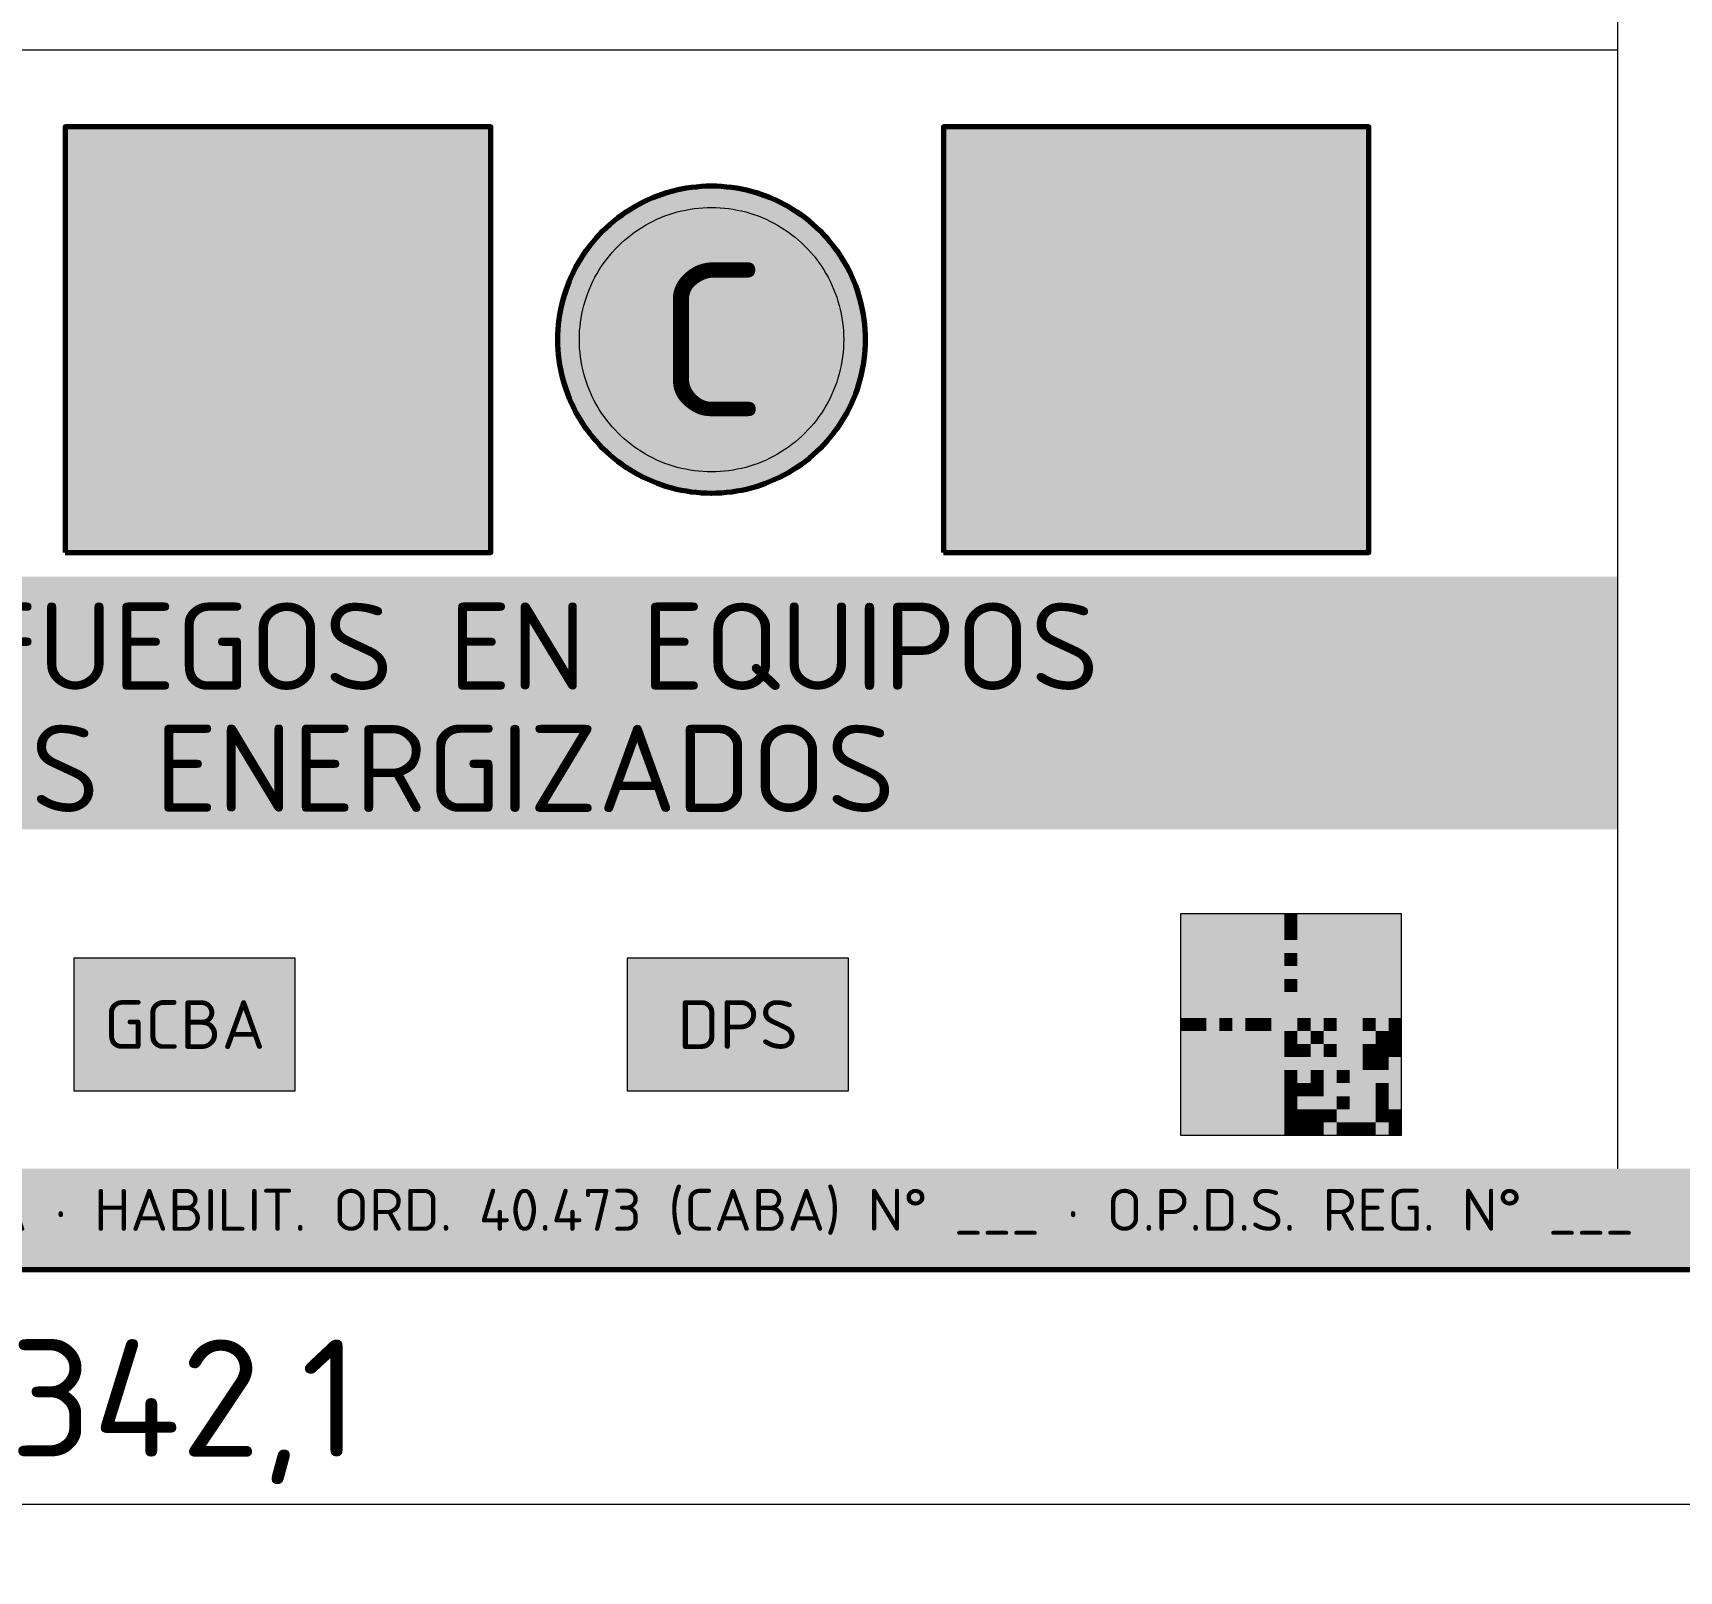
# Model space of a CAD drawing. Header units: millimetres. Extents: x 0 to 2208, y 0 to 420.
# Drawn here: x 1783.47 to 1832.59, y 233.59 to 279.47 of the extents above; entities that cross this region are included whole.
import ezdxf
from ezdxf.enums import TextEntityAlignment as Align

# ---------------------------------------------------------------- set-up
doc = ezdxf.new("R2010")
doc.units = ezdxf.units.MM
for name, color, linetype, lineweight in [('01-VISIBLE', 7, 'CONTINUOUS', 70), ('04-COTA', 3, 'CONTINUOUS', 18), ('08-FINA', 5, 'CONTINUOUS', 18), ('13-GRAFICA', 30, 'CONTINUOUS', 18)]:
    doc.layers.add(name, color=color, linetype=linetype, lineweight=lineweight)
doc.styles.add('ISO3098', font='isocpeur.ttf')
doc.dimstyles.new('FLAMA-IRAM', dxfattribs={"dimtxt": 3.5, "dimasz": 3.5, "dimexe": 2, "dimexo": 1.5, "dimgap": 1, "dimtad": 1, "dimdec": 1, "dimtxsty": 'ISO3098', "dimblk": 'IRAM_FLECHA', "dimblk1": 'IRAM_FLECHA', "dimblk2": 'IRAM_FLECHA', "dimcen": 2.5, "dimclrd": 256, "dimclre": 256, "dimclrt": 256, "dimazin": 3, "dimtfac": 1, "dimtmove": 0, "dimatfit": 3, "dimlwd": 18, "dimlwe": 18})

# ---------------------------------------------------------------- blocks, each defined once
blk = doc.blocks.new('IRAM_FLECHA')
blk.add_solid([(0, 0), (-1, 0.125), (-1, -0.125)])

msp = doc.modelspace()

# ---------------------------------------------------------------- hatches: boundary and pattern name
at = {"layer": '13-GRAFICA', "true_color": 0x005eaa}
h = msp.add_hatch(color=7, dxfattribs=at)
h.dxf.hatch_style = 1
h.paths.add_polyline_path([(1797.137, 263.971), (1797.137, 276.668), (1784.44, 276.668), (1784.44, 263.971)])
h = msp.add_hatch(color=7, dxfattribs=at)
h.dxf.hatch_style = 1
h.paths.add_polyline_path([(1823.338, 263.971), (1823.338, 276.668), (1810.641, 276.668), (1810.641, 263.971)])
at = {"layer": '13-GRAFICA', "true_color": 0xffffff}
h = msp.add_hatch(color=7, dxfattribs=at)
h.dxf.hatch_style = 1
h.paths.add_polyline_path([(1817.586, 269.371), (1817.567, 269.376), (1817.549, 269.382), (1817.531, 269.391), (1817.515, 269.401), (1817.5, 269.413), (1817.486, 269.427), (1817.473, 269.441), (1817.462, 269.457), (1817.453, 269.474), (1817.445, 269.492), (1816.937, 270.889), (1816.932, 270.907), (1816.928, 270.926), (1816.926, 270.946), (1816.926, 270.965), (1816.928, 270.984), (1816.932, 271.003), (1816.938, 271.021), (1816.946, 271.039), (1817.581, 272.309), (1817.59, 272.325), (1817.601, 272.34), (1817.613, 272.354), (1817.626, 272.367), (1817.641, 272.379), (1817.656, 272.389), (1817.673, 272.397), (1817.69, 272.404), (1817.708, 272.409), (1817.726, 272.413), (1817.745, 272.414), (1817.764, 272.414), (1817.782, 272.412), (1817.8, 272.408), (1817.818, 272.402), (1817.835, 272.395), (1817.851, 272.386), (1817.867, 272.375), (1817.881, 272.363), (1817.894, 272.35), (1817.905, 272.335), (1817.916, 272.32), (1818.124, 271.962), (1818.519, 273.54), (1818.524, 273.558), (1818.531, 273.575), (1818.54, 273.591), (1818.551, 273.607), (1818.563, 273.622), (1818.576, 273.635), (1818.59, 273.647), (1818.606, 273.657), (1818.623, 273.666), (1818.64, 273.673), (1818.658, 273.678), (1818.677, 273.682), (1818.695, 273.684), (1818.714, 273.684), (1818.733, 273.682), (1818.751, 273.678), (1818.769, 273.672), (1818.786, 273.665), (1818.803, 273.656), (1818.818, 273.645), (1818.833, 273.633), (1818.846, 273.62), (1818.858, 273.605), (1819.392, 272.865), (1819.72, 275.926), (1819.723, 275.945), (1819.728, 275.963), (1819.735, 275.981), (1819.743, 275.998), (1819.753, 276.014), (1819.765, 276.029), (1819.778, 276.043), (1819.792, 276.056), (1819.807, 276.067), (1819.824, 276.076), (1819.841, 276.084), (1819.859, 276.09), (1819.878, 276.094), (1819.897, 276.096), (1819.916, 276.096), (1819.935, 276.095), (1819.954, 276.091), (1819.972, 276.086), (1819.989, 276.079), (1820.006, 276.07), (1820.022, 276.059), (1820.037, 276.047), (1820.05, 276.034), (1820.062, 276.019), (1820.073, 276.004), (1820.082, 275.987), (1820.089, 275.969), (1820.095, 275.951), (1820.683, 273.544), (1821.016, 274.099), (1821.026, 274.115), (1821.038, 274.129), (1821.051, 274.142), (1821.066, 274.154), (1821.081, 274.165), (1821.098, 274.173), (1821.115, 274.181), (1821.133, 274.186), (1821.151, 274.19), (1821.17, 274.191), (1821.189, 274.191), (1821.207, 274.19), (1821.226, 274.186), (1821.243, 274.181), (1821.261, 274.173), (1821.277, 274.165), (1821.293, 274.154), (1821.307, 274.142), (1821.32, 274.129), (1821.332, 274.115), (1821.343, 274.099), (1821.351, 274.083), (1821.359, 274.065), (1821.364, 274.047), (1821.999, 271.508), (1822.002, 271.492), (1822.004, 271.475), (1822.005, 271.458), (1822.003, 271.441), (1822.001, 271.425), (1821.62, 269.52), (1821.615, 269.502), (1821.609, 269.484), (1821.601, 269.467), (1821.591, 269.451), (1821.58, 269.436), (1821.568, 269.423), (1821.554, 269.41), (1821.539, 269.399), (1821.523, 269.389), (1821.506, 269.381), (1821.488, 269.375), (1821.47, 269.371), (1821.452, 269.368), (1821.433, 269.367), (1817.624, 269.367), (1817.605, 269.368)])
h = msp.add_hatch(color=7, dxfattribs=at)
h.dxf.hatch_style = 1
h.paths.add_polyline_path([(1796.124, 265.378), (1795.819, 265.269), (1795.408, 265.172), (1794.908, 265.093), (1794.337, 265.035), (1793.718, 264.999), (1793.074, 264.986), (1792.43, 264.999), (1791.811, 265.035), (1791.24, 265.093), (1790.74, 265.172), (1790.329, 265.269), (1790.024, 265.378), (1789.836, 265.497), (1789.773, 265.621), (1789.836, 265.745), (1790.024, 265.864), (1790.306, 265.966), (1789.773, 267.431), (1789.773, 265.748), (1785.456, 265.748), (1785.456, 269.303), (1787.741, 271.335), (1789.773, 271.335), (1789.773, 268.174), (1790.503, 269.634), (1790.515, 269.656), (1790.529, 269.676), (1790.545, 269.694), (1790.562, 269.711), (1790.582, 269.727), (1790.602, 269.74), (1790.624, 269.751), (1790.647, 269.76), (1790.671, 269.767), (1790.695, 269.771), (1790.719, 269.773), (1790.744, 269.773), (1790.768, 269.77), (1790.792, 269.765), (1790.816, 269.757), (1790.838, 269.747), (1790.86, 269.736), (1790.88, 269.722), (1790.899, 269.706), (1790.916, 269.688), (1790.931, 269.669), (1790.945, 269.648), (1791.22, 269.176), (1791.741, 271.259), (1791.748, 271.282), (1791.757, 271.305), (1791.769, 271.327), (1791.783, 271.348), (1791.799, 271.367), (1791.816, 271.385), (1791.835, 271.4), (1791.856, 271.414), (1791.878, 271.426), (1791.901, 271.435), (1791.925, 271.442), (1791.949, 271.447), (1791.974, 271.449), (1791.999, 271.449), (1792.023, 271.446), (1792.048, 271.441), (1792.071, 271.434), (1792.094, 271.424), (1792.116, 271.412), (1792.136, 271.398), (1792.155, 271.382), (1792.173, 271.364), (1792.188, 271.345), (1792.894, 270.368), (1793.327, 274.409), (1793.331, 274.434), (1793.337, 274.458), (1793.346, 274.481), (1793.357, 274.504), (1793.37, 274.525), (1793.385, 274.545), (1793.402, 274.563), (1793.421, 274.58), (1793.442, 274.594), (1793.464, 274.607), (1793.487, 274.617), (1793.511, 274.625), (1793.535, 274.63), (1793.56, 274.633), (1793.585, 274.633), (1793.61, 274.631), (1793.635, 274.627), (1793.659, 274.62), (1793.682, 274.61), (1793.704, 274.599), (1793.725, 274.585), (1793.745, 274.569), (1793.762, 274.551), (1793.778, 274.532), (1793.792, 274.511), (1793.804, 274.489), (1793.814, 274.466), (1793.821, 274.442), (1794.597, 271.265), (1795.037, 271.998), (1795.051, 272.018), (1795.066, 272.037), (1795.084, 272.055), (1795.103, 272.07), (1795.123, 272.084), (1795.145, 272.095), (1795.168, 272.105), (1795.192, 272.112), (1795.216, 272.117), (1795.24, 272.119), (1795.265, 272.119), (1795.29, 272.117), (1795.314, 272.112), (1795.337, 272.105), (1795.36, 272.095), (1795.382, 272.084), (1795.402, 272.07), (1795.422, 272.054), (1795.439, 272.037), (1795.455, 272.018), (1795.468, 271.997), (1795.48, 271.976), (1795.489, 271.953), (1795.497, 271.929), (1796.335, 268.577), (1796.339, 268.555), (1796.341, 268.533), (1796.342, 268.511), (1796.341, 268.489), (1796.337, 268.467), (1795.837, 265.967), (1796.124, 265.864), (1796.312, 265.745), (1796.375, 265.621), (1796.312, 265.497)])
at = {"layer": '13-GRAFICA', "true_color": 0x005eaa}
h = msp.add_hatch(color=7, dxfattribs=at)
h.dxf.hatch_style = 1
h.paths.add_polyline_path([(1808.307, 270.319), (1808.304, 270.169), (1808.297, 270.019), (1808.285, 269.87), (1808.268, 269.721), (1808.246, 269.572), (1808.219, 269.425), (1808.187, 269.278), (1808.151, 269.132), (1808.109, 268.988), (1808.063, 268.845), (1808.013, 268.704), (1807.958, 268.565), (1807.898, 268.427), (1807.834, 268.291), (1807.765, 268.158), (1807.693, 268.027), (1807.615, 267.898), (1807.534, 267.772), (1807.449, 267.648), (1807.359, 267.528), (1807.266, 267.41), (1807.169, 267.296), (1807.068, 267.185), (1806.964, 267.077), (1806.856, 266.973), (1806.745, 266.872), (1806.631, 266.775), (1806.513, 266.682), (1806.392, 266.592), (1806.269, 266.507), (1806.143, 266.426), (1806.014, 266.348), (1805.883, 266.276), (1805.75, 266.207), (1805.614, 266.143), (1805.476, 266.083), (1805.337, 266.028), (1805.196, 265.977), (1805.053, 265.932), (1804.909, 265.89), (1804.763, 265.854), (1804.616, 265.822), (1804.469, 265.795), (1804.32, 265.773), (1804.171, 265.756), (1804.022, 265.744), (1803.872, 265.737), (1803.722, 265.734), (1803.572, 265.737), (1803.422, 265.744), (1803.272, 265.756), (1803.123, 265.773), (1802.975, 265.795), (1802.827, 265.822), (1802.681, 265.854), (1802.535, 265.89), (1802.391, 265.932), (1802.248, 265.977), (1802.107, 266.028), (1801.967, 266.083), (1801.83, 266.143), (1801.694, 266.207), (1801.56, 266.276), (1801.429, 266.348), (1801.301, 266.426), (1801.175, 266.507), (1801.051, 266.592), (1800.931, 266.682), (1800.813, 266.775), (1800.699, 266.872), (1800.588, 266.973), (1800.48, 267.077), (1800.375, 267.185), (1800.275, 267.296), (1800.178, 267.41), (1800.084, 267.528), (1799.995, 267.648), (1799.91, 267.772), (1799.828, 267.898), (1799.751, 268.027), (1799.678, 268.158), (1799.61, 268.291), (1799.546, 268.427), (1799.486, 268.565), (1799.431, 268.704), (1799.38, 268.845), (1799.334, 268.988), (1799.293, 269.132), (1799.257, 269.278), (1799.225, 269.425), (1799.198, 269.572), (1799.176, 269.721), (1799.159, 269.87), (1799.147, 270.019), (1799.139, 270.169), (1799.137, 270.319), (1799.139, 270.469), (1799.147, 270.619), (1799.159, 270.769), (1799.176, 270.918), (1799.198, 271.066), (1799.225, 271.214), (1799.257, 271.36), (1799.293, 271.506), (1799.334, 271.65), (1799.38, 271.793), (1799.431, 271.934), (1799.486, 272.074), (1799.546, 272.211), (1799.61, 272.347), (1799.678, 272.48), (1799.751, 272.612), (1799.828, 272.74), (1799.91, 272.866), (1799.995, 272.99), (1800.084, 273.11), (1800.178, 273.228), (1800.275, 273.342), (1800.375, 273.453), (1800.48, 273.561), (1800.588, 273.666), (1800.699, 273.766), (1800.813, 273.863), (1800.931, 273.957), (1801.051, 274.046), (1801.175, 274.131), (1801.301, 274.213), (1801.429, 274.29), (1801.56, 274.363), (1801.694, 274.431), (1801.83, 274.495), (1801.967, 274.555), (1802.107, 274.61), (1802.248, 274.661), (1802.391, 274.707), (1802.535, 274.748), (1802.681, 274.784), (1802.827, 274.816), (1802.975, 274.843), (1803.123, 274.865), (1803.272, 274.882), (1803.422, 274.894), (1803.572, 274.902), (1803.722, 274.904), (1803.872, 274.902), (1804.022, 274.894), (1804.171, 274.882), (1804.32, 274.865), (1804.469, 274.843), (1804.616, 274.816), (1804.763, 274.784), (1804.909, 274.748), (1805.053, 274.707), (1805.196, 274.661), (1805.337, 274.61), (1805.476, 274.555), (1805.614, 274.495), (1805.75, 274.431), (1805.883, 274.363), (1806.014, 274.29), (1806.143, 274.213), (1806.269, 274.131), (1806.392, 274.046), (1806.513, 273.957), (1806.631, 273.863), (1806.745, 273.766), (1806.856, 273.666), (1806.964, 273.561), (1807.068, 273.453), (1807.169, 273.342), (1807.266, 273.228), (1807.359, 273.11), (1807.449, 272.99), (1807.534, 272.866), (1807.615, 272.74), (1807.693, 272.612), (1807.765, 272.48), (1807.834, 272.347), (1807.898, 272.211), (1807.958, 272.074), (1808.013, 271.934), (1808.063, 271.793), (1808.109, 271.65), (1808.151, 271.506), (1808.187, 271.36), (1808.219, 271.214), (1808.246, 271.066), (1808.268, 270.918), (1808.285, 270.769), (1808.297, 270.619), (1808.304, 270.469)])
at = {"layer": '13-GRAFICA', "true_color": 0xffffff}
h = msp.add_hatch(color=7, dxfattribs=at)
h.dxf.hatch_style = 1
h.paths.add_polyline_path([(1784.382, 271.692), (1785.214, 272.275), (1786.525, 270.402), (1785.693, 269.82)])
h = msp.add_hatch(color=7, dxfattribs=at)
h.dxf.hatch_style = 1
h.paths.add_polyline_path([(1811.403, 265.748), (1811.403, 271.081), (1812.799, 271.081), (1812.799, 269.557), (1812.799, 267.78), (1812.799, 265.748)])
h = msp.add_hatch(color=7, dxfattribs=at)
h.dxf.hatch_style = 1
h.paths.add_polyline_path([(1813.307, 271.081), (1813.307, 269.557), (1812.799, 269.557), (1812.799, 271.081)])
h = msp.add_hatch(color=7, dxfattribs=at)
h.dxf.hatch_style = 1
h.paths.add_polyline_path([(1813.307, 265.748), (1813.307, 267.78), (1813.307, 269.557), (1813.307, 271.081), (1814.323, 271.081), (1814.323, 269.557), (1814.323, 267.78), (1814.323, 265.748)])
h = msp.add_hatch(color=7, dxfattribs=at)
h.dxf.hatch_style = 1
h.paths.add_polyline_path([(1814.831, 271.081), (1814.831, 269.557), (1814.323, 269.557), (1814.323, 271.081)])
h = msp.add_hatch(color=7, dxfattribs=at)
h.dxf.hatch_style = 1
h.paths.add_polyline_path([(1816.227, 265.748), (1814.831, 265.748), (1814.831, 267.78), (1814.831, 269.557), (1814.831, 271.081), (1816.227, 271.081)])
h = msp.add_hatch(color=7, dxfattribs=at)
h.dxf.hatch_style = 1
h.paths.add_polyline_path([(1822.118, 264.982), (1822.142, 264.976), (1822.165, 264.967), (1822.188, 264.956), (1822.209, 264.944), (1822.229, 264.929), (1822.248, 264.912), (1822.264, 264.894), (1822.279, 264.874), (1822.292, 264.852), (1822.303, 264.83), (1822.311, 264.806), (1822.317, 264.782), (1822.321, 264.757), (1822.322, 264.733), (1822.321, 264.708), (1822.317, 264.683), (1822.311, 264.659), (1822.303, 264.635), (1822.292, 264.613), (1822.279, 264.591), (1822.264, 264.571), (1822.248, 264.553), (1822.229, 264.536), (1822.209, 264.521), (1822.188, 264.509), (1822.165, 264.498), (1822.142, 264.49), (1822.118, 264.483), (1822.093, 264.48), (1822.068, 264.479), (1819.275, 264.479), (1819.25, 264.48), (1819.225, 264.483), (1819.201, 264.49), (1819.178, 264.498), (1819.155, 264.509), (1819.134, 264.521), (1819.114, 264.536), (1819.095, 264.553), (1819.078, 264.571), (1819.064, 264.591), (1819.051, 264.613), (1819.04, 264.635), (1819.032, 264.659), (1819.026, 264.683), (1819.022, 264.708), (1819.021, 264.733), (1819.021, 265.748), (1817.751, 265.748), (1817.751, 268.034), (1818.259, 268.034), (1818.259, 269.303), (1818.64, 269.303), (1818.64, 268.034), (1819.91, 268.034), (1819.91, 269.303), (1820.29, 269.303), (1820.29, 268.034), (1820.798, 268.034), (1820.798, 265.748), (1819.529, 265.748), (1819.529, 264.986), (1822.068, 264.986), (1822.093, 264.985)])
h = msp.add_hatch(color=7, dxfattribs=at)
h.dxf.hatch_style = 1
h.paths.add_polyline_path([(1812.799, 265.748), (1812.799, 267.78), (1813.307, 267.78), (1813.307, 265.748)])
h = msp.add_hatch(color=7, dxfattribs=at)
h.dxf.hatch_style = 1
h.paths.add_polyline_path([(1814.323, 265.748), (1814.323, 267.78), (1814.831, 267.78), (1814.831, 265.748)])
at = {"layer": '13-GRAFICA', "true_color": 0x005eaa}
h = msp.add_hatch(color=7, dxfattribs=at)
h.dxf.hatch_style = 1
h.paths.add_polyline_path([(1830.765, 255.711), (1830.765, 263.251), (1745.235, 263.251), (1745.235, 255.711)])
at = {"layer": '13-GRAFICA', "true_color": 0xffffff}
h = msp.add_hatch(color=7, dxfattribs=at)
h.dxf.hatch_style = 1
h.paths.add_polyline_path([(1824.313, 246.588), (1824.313, 253.191), (1817.711, 253.191), (1817.711, 246.588)])
at = {"layer": '13-GRAFICA', "true_color": 0x191919}
h = msp.add_hatch(color=7, dxfattribs=at)
h.dxf.hatch_style = 1
h.paths.add_polyline_path([(1817.711, 253.191), (1818.099, 253.191), (1818.099, 252.802), (1818.099, 250.86), (1818.099, 250.472), (1817.711, 250.472)])
h = msp.add_hatch(color=7, dxfattribs=at)
h.dxf.hatch_style = 1
h.paths.add_polyline_path([(1820.041, 253.191), (1820.041, 252.802), (1818.099, 252.802), (1818.099, 253.191)])
h = msp.add_hatch(color=7, dxfattribs=at)
h.dxf.hatch_style = 1
h.paths.add_polyline_path([(1820.429, 253.191), (1820.429, 250.472), (1820.041, 250.472), (1820.041, 250.86), (1820.041, 252.802), (1820.041, 253.191)])
h = msp.add_hatch(color=7, dxfattribs=at)
h.dxf.hatch_style = 1
h.paths.add_polyline_path([(1821.206, 252.802), (1821.206, 253.191), (1820.818, 253.191), (1820.818, 252.802)])
h = msp.add_hatch(color=7, dxfattribs=at)
h.dxf.hatch_style = 1
h.paths.add_polyline_path([(1821.595, 253.191), (1821.983, 253.191), (1821.983, 252.802), (1821.983, 250.86), (1821.983, 250.472), (1821.595, 250.472)])
h = msp.add_hatch(color=7, dxfattribs=at)
h.dxf.hatch_style = 1
h.paths.add_polyline_path([(1823.925, 253.191), (1823.925, 252.802), (1821.983, 252.802), (1821.983, 253.191)])
h = msp.add_hatch(color=7, dxfattribs=at)
h.dxf.hatch_style = 1
h.paths.add_polyline_path([(1824.313, 253.191), (1824.313, 250.472), (1823.925, 250.472), (1823.925, 250.86), (1823.925, 252.802), (1823.925, 253.191)])
h = msp.add_hatch(color=7, dxfattribs=at)
h.dxf.hatch_style = 1
h.paths.add_polyline_path([(1821.206, 252.414), (1821.206, 252.802), (1820.818, 252.802), (1820.818, 252.414)])
h = msp.add_hatch(color=7, dxfattribs=at)
h.dxf.hatch_style = 1
h.paths.add_polyline_path([(1819.653, 251.249), (1818.488, 251.249), (1818.488, 252.414), (1819.653, 252.414)])
h = msp.add_hatch(color=7, dxfattribs=at)
h.dxf.hatch_style = 1
h.paths.add_polyline_path([(1821.206, 251.637), (1821.206, 252.026), (1820.818, 252.026), (1820.818, 251.637)])
h = msp.add_hatch(color=7, dxfattribs=at)
h.dxf.hatch_style = 1
h.paths.add_polyline_path([(1823.536, 251.249), (1822.371, 251.249), (1822.371, 252.414), (1823.536, 252.414)])
at = {"layer": '13-GRAFICA', "true_color": 0xffd200}
h = msp.add_hatch(color=7, dxfattribs=at)
h.dxf.hatch_style = 1
h.paths.add_polyline_path([(1791.301, 247.909), (1791.301, 251.87), (1784.699, 251.87), (1784.699, 247.909)])
at = {"layer": '13-GRAFICA', "true_color": 0x00468c}
h = msp.add_hatch(color=7, dxfattribs=at)
h.dxf.hatch_style = 1
h.paths.add_polyline_path([(1807.807, 247.909), (1807.807, 251.87), (1801.205, 251.87), (1801.205, 247.909)])
at = {"layer": '13-GRAFICA', "true_color": 0x191919}
h = msp.add_hatch(color=7, dxfattribs=at)
h.dxf.hatch_style = 1
h.paths.add_polyline_path([(1821.206, 250.86), (1821.206, 251.249), (1820.818, 251.249), (1820.818, 250.86)])
h = msp.add_hatch(color=7, dxfattribs=at)
h.dxf.hatch_style = 1
h.paths.add_polyline_path([(1818.099, 250.472), (1818.099, 250.86), (1820.041, 250.86), (1820.041, 250.472)])
h = msp.add_hatch(color=7, dxfattribs=at)
h.dxf.hatch_style = 1
h.paths.add_polyline_path([(1821.983, 250.472), (1821.983, 250.86), (1823.925, 250.86), (1823.925, 250.472)])
h = msp.add_hatch(color=7, dxfattribs=at)
h.dxf.hatch_style = 1
h.paths.add_polyline_path([(1818.099, 249.695), (1818.099, 250.084), (1817.711, 250.084), (1817.711, 249.695)])
h = msp.add_hatch(color=7, dxfattribs=at)
h.dxf.hatch_style = 1
h.paths.add_polyline_path([(1818.488, 249.695), (1818.488, 250.084), (1818.099, 250.084), (1818.099, 249.695)])
h = msp.add_hatch(color=7, dxfattribs=at)
h.dxf.hatch_style = 1
h.paths.add_polyline_path([(1819.264, 249.695), (1819.264, 250.084), (1818.876, 250.084), (1818.876, 249.695)])
h = msp.add_hatch(color=7, dxfattribs=at)
h.dxf.hatch_style = 1
h.paths.add_polyline_path([(1820.041, 249.695), (1820.041, 250.084), (1819.653, 250.084), (1819.653, 249.695)])
h = msp.add_hatch(color=7, dxfattribs=at)
h.dxf.hatch_style = 1
h.paths.add_polyline_path([(1820.429, 249.695), (1820.429, 250.084), (1820.041, 250.084), (1820.041, 249.695)])
h = msp.add_hatch(color=7, dxfattribs=at)
h.dxf.hatch_style = 1
h.paths.add_polyline_path([(1821.595, 249.695), (1821.595, 250.084), (1821.206, 250.084), (1821.206, 249.695)])
h = msp.add_hatch(color=7, dxfattribs=at)
h.dxf.hatch_style = 1
h.paths.add_polyline_path([(1822.371, 249.695), (1822.371, 250.084), (1821.983, 250.084), (1821.983, 249.695)])
h = msp.add_hatch(color=7, dxfattribs=at)
h.dxf.hatch_style = 1
h.paths.add_polyline_path([(1823.536, 249.695), (1823.536, 250.084), (1823.148, 250.084), (1823.148, 249.695)])
h = msp.add_hatch(color=7, dxfattribs=at)
h.dxf.hatch_style = 1
h.paths.add_polyline_path([(1824.313, 249.695), (1824.313, 250.084), (1823.925, 250.084), (1823.925, 249.695)])
h = msp.add_hatch(color=7, dxfattribs=at)
h.dxf.hatch_style = 1
h.paths.add_polyline_path([(1821.206, 249.307), (1821.206, 249.695), (1820.818, 249.695), (1820.818, 249.307)])
h = msp.add_hatch(color=7, dxfattribs=at)
h.dxf.hatch_style = 1
h.paths.add_polyline_path([(1821.983, 249.307), (1821.983, 249.695), (1821.595, 249.695), (1821.595, 249.307)])
h = msp.add_hatch(color=7, dxfattribs=at)
h.dxf.hatch_style = 1
h.paths.add_polyline_path([(1823.925, 249.307), (1823.925, 249.695), (1823.536, 249.695), (1823.536, 249.307)])
h = msp.add_hatch(color=7, dxfattribs=at)
h.dxf.hatch_style = 1
h.paths.add_polyline_path([(1824.313, 249.307), (1824.313, 249.695), (1823.925, 249.695), (1823.925, 249.307)])
h = msp.add_hatch(color=7, dxfattribs=at)
h.dxf.hatch_style = 1
h.paths.add_polyline_path([(1817.711, 249.307), (1818.099, 249.307), (1818.099, 248.919), (1818.099, 246.977), (1818.099, 246.588), (1817.711, 246.588)])
h = msp.add_hatch(color=7, dxfattribs=at)
h.dxf.hatch_style = 1
h.paths.add_polyline_path([(1820.041, 249.307), (1820.041, 248.919), (1818.099, 248.919), (1818.099, 249.307)])
h = msp.add_hatch(color=7, dxfattribs=at)
h.dxf.hatch_style = 1
h.paths.add_polyline_path([(1820.429, 249.307), (1820.429, 246.588), (1820.041, 246.588), (1820.041, 246.977), (1820.041, 248.919), (1820.041, 249.307)])
h = msp.add_hatch(color=7, dxfattribs=at)
h.dxf.hatch_style = 1
h.paths.add_polyline_path([(1821.206, 248.919), (1821.206, 249.307), (1820.818, 249.307), (1820.818, 248.919)])
h = msp.add_hatch(color=7, dxfattribs=at)
h.dxf.hatch_style = 1
h.paths.add_polyline_path([(1821.595, 248.919), (1821.595, 249.307), (1821.206, 249.307), (1821.206, 248.919)])
h = msp.add_hatch(color=7, dxfattribs=at)
h.dxf.hatch_style = 1
h.paths.add_polyline_path([(1822.371, 248.919), (1822.371, 249.307), (1821.983, 249.307), (1821.983, 248.919)])
h = msp.add_hatch(color=7, dxfattribs=at)
h.dxf.hatch_style = 1
h.paths.add_polyline_path([(1823.536, 248.919), (1823.536, 249.307), (1823.148, 249.307), (1823.148, 248.919)])
h = msp.add_hatch(color=7, dxfattribs=at)
h.dxf.hatch_style = 1
h.paths.add_polyline_path([(1823.925, 248.919), (1823.925, 249.307), (1823.536, 249.307), (1823.536, 248.919)])
h = msp.add_hatch(color=7, dxfattribs=at)
h.dxf.hatch_style = 1
h.paths.add_polyline_path([(1824.313, 248.919), (1824.313, 249.307), (1823.925, 249.307), (1823.925, 248.919)])
h = msp.add_hatch(color=7, dxfattribs=at)
h.dxf.hatch_style = 1
h.paths.add_polyline_path([(1823.536, 248.53), (1823.536, 248.919), (1823.148, 248.919), (1823.148, 248.53)])
h = msp.add_hatch(color=7, dxfattribs=at)
h.dxf.hatch_style = 1
h.paths.add_polyline_path([(1823.925, 248.53), (1823.925, 248.919), (1823.536, 248.919), (1823.536, 248.53)])
h = msp.add_hatch(color=7, dxfattribs=at)
h.dxf.hatch_style = 1
h.paths.add_polyline_path([(1819.653, 247.365), (1818.488, 247.365), (1818.488, 248.53), (1819.653, 248.53)])
h = msp.add_hatch(color=7, dxfattribs=at)
h.dxf.hatch_style = 1
h.paths.add_polyline_path([(1821.206, 248.142), (1821.206, 248.53), (1820.818, 248.53), (1820.818, 248.142)])
h = msp.add_hatch(color=7, dxfattribs=at)
h.dxf.hatch_style = 1
h.paths.add_polyline_path([(1821.206, 247.753), (1821.206, 248.142), (1820.818, 248.142), (1820.818, 247.753)])
h = msp.add_hatch(color=7, dxfattribs=at)
h.dxf.hatch_style = 1
h.paths.add_polyline_path([(1821.595, 247.753), (1821.595, 248.142), (1821.206, 248.142), (1821.206, 247.753)])
h = msp.add_hatch(color=7, dxfattribs=at)
h.dxf.hatch_style = 1
h.paths.add_polyline_path([(1821.983, 248.142), (1821.983, 248.53), (1821.595, 248.53), (1821.595, 248.142)])
h = msp.add_hatch(color=7, dxfattribs=at)
h.dxf.hatch_style = 1
h.paths.add_polyline_path([(1821.983, 247.753), (1821.983, 248.142), (1821.595, 248.142), (1821.595, 247.753)])
h = msp.add_hatch(color=7, dxfattribs=at)
h.dxf.hatch_style = 1
h.paths.add_polyline_path([(1822.76, 248.142), (1822.76, 248.53), (1822.371, 248.53), (1822.371, 248.142)])
h = msp.add_hatch(color=7, dxfattribs=at)
h.dxf.hatch_style = 1
h.paths.add_polyline_path([(1823.925, 247.753), (1823.925, 248.142), (1823.536, 248.142), (1823.536, 247.753)])
h = msp.add_hatch(color=7, dxfattribs=at)
h.dxf.hatch_style = 1
h.paths.add_polyline_path([(1821.206, 247.365), (1821.206, 247.753), (1820.818, 247.753), (1820.818, 247.365)])
h = msp.add_hatch(color=7, dxfattribs=at)
h.dxf.hatch_style = 1
h.paths.add_polyline_path([(1822.76, 247.365), (1822.76, 247.753), (1822.371, 247.753), (1822.371, 247.365)])
h = msp.add_hatch(color=7, dxfattribs=at)
h.dxf.hatch_style = 1
h.paths.add_polyline_path([(1823.925, 247.365), (1823.925, 247.753), (1823.536, 247.753), (1823.536, 247.365)])
h = msp.add_hatch(color=7, dxfattribs=at)
h.dxf.hatch_style = 1
h.paths.add_polyline_path([(1821.206, 246.977), (1821.206, 247.365), (1820.818, 247.365), (1820.818, 246.977)])
h = msp.add_hatch(color=7, dxfattribs=at)
h.dxf.hatch_style = 1
h.paths.add_polyline_path([(1821.595, 246.977), (1821.595, 247.365), (1821.206, 247.365), (1821.206, 246.977)])
h = msp.add_hatch(color=7, dxfattribs=at)
h.dxf.hatch_style = 1
h.paths.add_polyline_path([(1821.983, 246.977), (1821.983, 247.365), (1821.595, 247.365), (1821.595, 246.977)])
h = msp.add_hatch(color=7, dxfattribs=at)
h.dxf.hatch_style = 1
h.paths.add_polyline_path([(1822.371, 246.977), (1822.371, 247.365), (1821.983, 247.365), (1821.983, 246.977)])
h = msp.add_hatch(color=7, dxfattribs=at)
h.dxf.hatch_style = 1
h.paths.add_polyline_path([(1823.925, 246.977), (1823.925, 247.365), (1823.536, 247.365), (1823.536, 246.977)])
h = msp.add_hatch(color=7, dxfattribs=at)
h.dxf.hatch_style = 1
h.paths.add_polyline_path([(1824.313, 246.977), (1824.313, 247.365), (1823.925, 247.365), (1823.925, 246.977)])
h = msp.add_hatch(color=7, dxfattribs=at)
h.dxf.hatch_style = 1
h.paths.add_polyline_path([(1818.099, 246.588), (1818.099, 246.977), (1820.041, 246.977), (1820.041, 246.588)])
h = msp.add_hatch(color=7, dxfattribs=at)
h.dxf.hatch_style = 1
h.paths.add_polyline_path([(1821.206, 246.588), (1821.206, 246.977), (1820.818, 246.977), (1820.818, 246.588)])
h = msp.add_hatch(color=7, dxfattribs=at)
h.dxf.hatch_style = 1
h.paths.add_polyline_path([(1821.595, 246.588), (1821.595, 246.977), (1821.206, 246.977), (1821.206, 246.588)])
h = msp.add_hatch(color=7, dxfattribs=at)
h.dxf.hatch_style = 1
h.paths.add_polyline_path([(1821.983, 246.588), (1821.983, 246.977), (1821.595, 246.977), (1821.595, 246.588)])
h = msp.add_hatch(color=7, dxfattribs=at)
h.dxf.hatch_style = 1
h.paths.add_polyline_path([(1822.76, 246.588), (1822.76, 246.977), (1822.371, 246.977), (1822.371, 246.588)])
h = msp.add_hatch(color=7, dxfattribs=at)
h.dxf.hatch_style = 1
h.paths.add_polyline_path([(1823.148, 246.588), (1823.148, 246.977), (1822.76, 246.977), (1822.76, 246.588)])
h = msp.add_hatch(color=7, dxfattribs=at)
h.dxf.hatch_style = 1
h.paths.add_polyline_path([(1823.536, 246.588), (1823.536, 246.977), (1823.148, 246.977), (1823.148, 246.588)])
h = msp.add_hatch(color=7, dxfattribs=at)
h.dxf.hatch_style = 1
h.paths.add_polyline_path([(1824.313, 246.588), (1824.313, 246.977), (1823.925, 246.977), (1823.925, 246.588)])
at = {"layer": '13-GRAFICA', "true_color": 0xc81e2d}
h = msp.add_hatch(color=7, dxfattribs=at)
h.dxf.hatch_style = 1
h.paths.add_polyline_path([(1873.53, 242.588), (1873.53, 245.588), (1702.47, 245.588), (1702.47, 242.588)])

# ---------------------------------------------------------------- linework, layer by layer
at = {"layer": '01-VISIBLE'}
for points in [[(1702.47, 242.588), (1873.53, 242.588), (1873.53, 354.412), (1702.47, 354.412)], [(1784.44, 263.971), (1797.137, 263.971), (1797.137, 276.668), (1784.44, 276.668)], [(1810.641, 263.971), (1823.338, 263.971), (1823.338, 276.668), (1810.641, 276.668)], [(1808.307, 270.319), (1808.304, 270.169), (1808.297, 270.019), (1808.285, 269.87), (1808.268, 269.721), (1808.246, 269.572), (1808.219, 269.425), (1808.187, 269.278), (1808.151, 269.132), (1808.109, 268.988), (1808.063, 268.845), (1808.013, 268.704), (1807.958, 268.565), (1807.898, 268.427), (1807.834, 268.291), (1807.765, 268.158), (1807.693, 268.027), (1807.615, 267.898), (1807.534, 267.772), (1807.449, 267.648), (1807.359, 267.528), (1807.266, 267.41), (1807.169, 267.296), (1807.068, 267.185), (1806.964, 267.077), (1806.856, 266.973), (1806.745, 266.872), (1806.631, 266.775), (1806.513, 266.682), (1806.392, 266.592), (1806.269, 266.507), (1806.143, 266.426), (1806.014, 266.348), (1805.883, 266.276), (1805.75, 266.207), (1805.614, 266.143), (1805.476, 266.083), (1805.337, 266.028), (1805.196, 265.977), (1805.053, 265.932), (1804.909, 265.89), (1804.763, 265.854), (1804.616, 265.822), (1804.469, 265.795), (1804.32, 265.773), (1804.171, 265.756), (1804.022, 265.744), (1803.872, 265.737), (1803.722, 265.734), (1803.572, 265.737), (1803.422, 265.744), (1803.272, 265.756), (1803.123, 265.773), (1802.975, 265.795), (1802.827, 265.822), (1802.681, 265.854), (1802.535, 265.89), (1802.391, 265.932), (1802.248, 265.977), (1802.107, 266.028), (1801.967, 266.083), (1801.83, 266.143), (1801.694, 266.207), (1801.56, 266.276), (1801.429, 266.348), (1801.301, 266.426), (1801.175, 266.507), (1801.051, 266.592), (1800.931, 266.682), (1800.813, 266.775), (1800.699, 266.872), (1800.588, 266.973), (1800.48, 267.077), (1800.375, 267.185), (1800.275, 267.296), (1800.178, 267.41), (1800.084, 267.528), (1799.995, 267.648), (1799.91, 267.772), (1799.828, 267.898), (1799.751, 268.027), (1799.678, 268.158), (1799.61, 268.291), (1799.546, 268.427), (1799.486, 268.565), (1799.431, 268.704), (1799.38, 268.845), (1799.334, 268.988), (1799.293, 269.132), (1799.257, 269.278), (1799.225, 269.425), (1799.198, 269.572), (1799.176, 269.721), (1799.159, 269.87), (1799.147, 270.019), (1799.139, 270.169), (1799.137, 270.319), (1799.139, 270.469), (1799.147, 270.619), (1799.159, 270.769), (1799.176, 270.918), (1799.198, 271.066), (1799.225, 271.214), (1799.257, 271.36), (1799.293, 271.506), (1799.334, 271.65), (1799.38, 271.793), (1799.431, 271.934), (1799.486, 272.074), (1799.546, 272.211), (1799.61, 272.347), (1799.678, 272.48), (1799.751, 272.612), (1799.828, 272.74), (1799.91, 272.866), (1799.995, 272.99), (1800.084, 273.11), (1800.178, 273.228), (1800.275, 273.342), (1800.375, 273.453), (1800.48, 273.561), (1800.588, 273.666), (1800.699, 273.766), (1800.813, 273.863), (1800.931, 273.957), (1801.051, 274.046), (1801.175, 274.131), (1801.301, 274.213), (1801.429, 274.29), (1801.56, 274.363), (1801.694, 274.431), (1801.83, 274.495), (1801.967, 274.555), (1802.107, 274.61), (1802.248, 274.661), (1802.391, 274.707), (1802.535, 274.748), (1802.681, 274.784), (1802.827, 274.816), (1802.975, 274.843), (1803.123, 274.865), (1803.272, 274.882), (1803.422, 274.894), (1803.572, 274.902), (1803.722, 274.904), (1803.872, 274.902), (1804.022, 274.894), (1804.171, 274.882), (1804.32, 274.865), (1804.469, 274.843), (1804.616, 274.816), (1804.763, 274.784), (1804.909, 274.748), (1805.053, 274.707), (1805.196, 274.661), (1805.337, 274.61), (1805.476, 274.555), (1805.614, 274.495), (1805.75, 274.431), (1805.883, 274.363), (1806.014, 274.29), (1806.143, 274.213), (1806.269, 274.131), (1806.392, 274.046), (1806.513, 273.957), (1806.631, 273.863), (1806.745, 273.766), (1806.856, 273.666), (1806.964, 273.561), (1807.068, 273.453), (1807.169, 273.342), (1807.266, 273.228), (1807.359, 273.11), (1807.449, 272.99), (1807.534, 272.866), (1807.615, 272.74), (1807.693, 272.612), (1807.765, 272.48), (1807.834, 272.347), (1807.898, 272.211), (1807.958, 272.074), (1808.013, 271.934), (1808.063, 271.793), (1808.109, 271.65), (1808.151, 271.506), (1808.187, 271.36), (1808.219, 271.214), (1808.246, 271.066), (1808.268, 270.918), (1808.285, 270.769), (1808.297, 270.619), (1808.304, 270.469)]]:
    msp.add_lwpolyline(points, close=True, dxfattribs=at)
at = {"layer": '08-FINA'}
for p, q in [((1830.765, 245.588), (1830.765, 354.412)), ((1745.235, 278.968), (1830.765, 278.968))]:
    msp.add_line(p, q, dxfattribs=at)
for points in [[(1817.711, 246.588), (1824.313, 246.588), (1824.313, 253.191), (1817.711, 253.191)], [(1791.301, 247.909), (1791.301, 251.87), (1784.699, 251.87), (1784.699, 247.909)], [(1807.807, 247.909), (1807.807, 251.87), (1801.205, 251.87), (1801.205, 247.909)]]:
    msp.add_lwpolyline(points, close=True, dxfattribs=at)
at = {"layer": '13-GRAFICA', "true_color": 0xffffff}
msp.add_lwpolyline([(1807.665, 270.319), (1807.663, 270.19), (1807.656, 270.061), (1807.646, 269.933), (1807.631, 269.804), (1807.612, 269.677), (1807.589, 269.55), (1807.562, 269.424), (1807.531, 269.299), (1807.495, 269.175), (1807.456, 269.052), (1807.412, 268.93), (1807.365, 268.81), (1807.313, 268.692), (1807.258, 268.575), (1807.199, 268.46), (1807.137, 268.348), (1807.07, 268.237), (1807, 268.128), (1806.927, 268.022), (1806.85, 267.919), (1806.77, 267.818), (1806.686, 267.719), (1806.6, 267.624), (1806.51, 267.531), (1806.417, 267.441), (1806.322, 267.355), (1806.223, 267.271), (1806.122, 267.191), (1806.019, 267.114), (1805.912, 267.041), (1805.804, 266.971), (1805.693, 266.904), (1805.581, 266.842), (1805.466, 266.783), (1805.349, 266.728), (1805.231, 266.676), (1805.111, 266.629), (1804.989, 266.585), (1804.866, 266.546), (1804.742, 266.51), (1804.617, 266.479), (1804.491, 266.452), (1804.364, 266.429), (1804.237, 266.41), (1804.108, 266.395), (1803.98, 266.384), (1803.851, 266.378), (1803.722, 266.376), (1803.593, 266.378), (1803.464, 266.384), (1803.335, 266.395), (1803.207, 266.41), (1803.08, 266.429), (1802.953, 266.452), (1802.826, 266.479), (1802.701, 266.51), (1802.577, 266.546), (1802.454, 266.585), (1802.333, 266.629), (1802.213, 266.676), (1802.094, 266.728), (1801.978, 266.783), (1801.863, 266.842), (1801.75, 266.904), (1801.64, 266.971), (1801.531, 267.041), (1801.425, 267.114), (1801.321, 267.191), (1801.22, 267.271), (1801.122, 267.355), (1801.026, 267.441), (1800.934, 267.531), (1800.844, 267.624), (1800.757, 267.719), (1800.674, 267.818), (1800.594, 267.919), (1800.517, 268.022), (1800.443, 268.128), (1800.373, 268.237), (1800.307, 268.348), (1800.244, 268.46), (1800.185, 268.575), (1800.13, 268.692), (1800.079, 268.81), (1800.031, 268.93), (1799.988, 269.052), (1799.949, 269.175), (1799.913, 269.299), (1799.882, 269.424), (1799.855, 269.55), (1799.831, 269.677), (1799.812, 269.804), (1799.798, 269.933), (1799.787, 270.061), (1799.781, 270.19), (1799.779, 270.319), (1799.781, 270.448), (1799.787, 270.577), (1799.798, 270.706), (1799.812, 270.834), (1799.831, 270.961), (1799.855, 271.088), (1799.882, 271.215), (1799.913, 271.34), (1799.949, 271.464), (1799.988, 271.587), (1800.031, 271.708), (1800.079, 271.828), (1800.13, 271.946), (1800.185, 272.063), (1800.244, 272.178), (1800.307, 272.291), (1800.373, 272.401), (1800.443, 272.51), (1800.517, 272.616), (1800.594, 272.72), (1800.674, 272.821), (1800.757, 272.919), (1800.844, 273.015), (1800.934, 273.107), (1801.026, 273.197), (1801.122, 273.284), (1801.22, 273.367), (1801.321, 273.447), (1801.425, 273.524), (1801.531, 273.598), (1801.64, 273.668), (1801.75, 273.734), (1801.863, 273.797), (1801.978, 273.856), (1802.094, 273.911), (1802.213, 273.962), (1802.333, 274.01), (1802.454, 274.053), (1802.577, 274.092), (1802.701, 274.128), (1802.826, 274.159), (1802.953, 274.186), (1803.08, 274.21), (1803.207, 274.229), (1803.335, 274.243), (1803.464, 274.254), (1803.593, 274.26), (1803.722, 274.262), (1803.851, 274.26), (1803.98, 274.254), (1804.108, 274.243), (1804.237, 274.229), (1804.364, 274.21), (1804.491, 274.186), (1804.617, 274.159), (1804.742, 274.128), (1804.866, 274.092), (1804.989, 274.053), (1805.111, 274.01), (1805.231, 273.962), (1805.349, 273.911), (1805.466, 273.856), (1805.581, 273.797), (1805.693, 273.734), (1805.804, 273.668), (1805.912, 273.598), (1806.019, 273.524), (1806.122, 273.447), (1806.223, 273.367), (1806.322, 273.284), (1806.417, 273.197), (1806.51, 273.107), (1806.6, 273.015), (1806.686, 272.919), (1806.77, 272.821), (1806.85, 272.72), (1806.927, 272.616), (1807, 272.51), (1807.07, 272.401), (1807.137, 272.291), (1807.199, 272.178), (1807.258, 272.063), (1807.313, 271.946), (1807.365, 271.828), (1807.412, 271.708), (1807.456, 271.587), (1807.495, 271.464), (1807.531, 271.34), (1807.562, 271.215), (1807.589, 271.088), (1807.612, 270.961), (1807.631, 270.834), (1807.646, 270.706), (1807.656, 270.577), (1807.663, 270.448)], close=True, dxfattribs=at)

# ---------------------------------------------------------------- texts
at = {"layer": '13-GRAFICA', "true_color": 0xffffff, "style": 'ISO3098'}
for s, height, p in [('C', 4.585, (1803.722, 270.319)), ('DPS', 1.4525, (1804.506, 249.89))]:
    msp.add_text(s, height=height, dxfattribs=at).set_placement(p, align=Align.MIDDLE_CENTER)
for s, height, p in [('APTO PARA FUEGOS EN EQUIPOS', 2.6, (1788, 262.471)), ('ELÉCTRICOS ENERGIZADOS', 2.6, (1788, 258.831)), ('FLAMA S.A. - DOMICILIO · INDUSTRIA ARGENTINA · HABILIT. ORD. 40.473 (CABA) N° ___ · O.P.D.S. REG. N° ___', 1.25, (1788, 244.988))]:
    msp.add_text(s, height=height, dxfattribs=at).set_placement(p, align=Align.TOP_CENTER)
at = {"layer": '13-GRAFICA', "true_color": 0x191919, "style": 'ISO3098'}
msp.add_text('GCBA', height=1.4525, dxfattribs=at).set_placement((1788, 249.89), align=Align.MIDDLE_CENTER)

# ---------------------------------------------------------------- dimensions: what is measured, and where the dimension line sits
at = {"layer": '04-COTA'}
msp.add_linear_dim(base=(1702.47, 235.588), p1=(1702.47, 242.588), p2=(1873.53, 242.588), dimstyle='FLAMA-IRAM', override={"dimlfac": 2}, dxfattribs=at).render()

doc.saveas('drawing.dxf')
